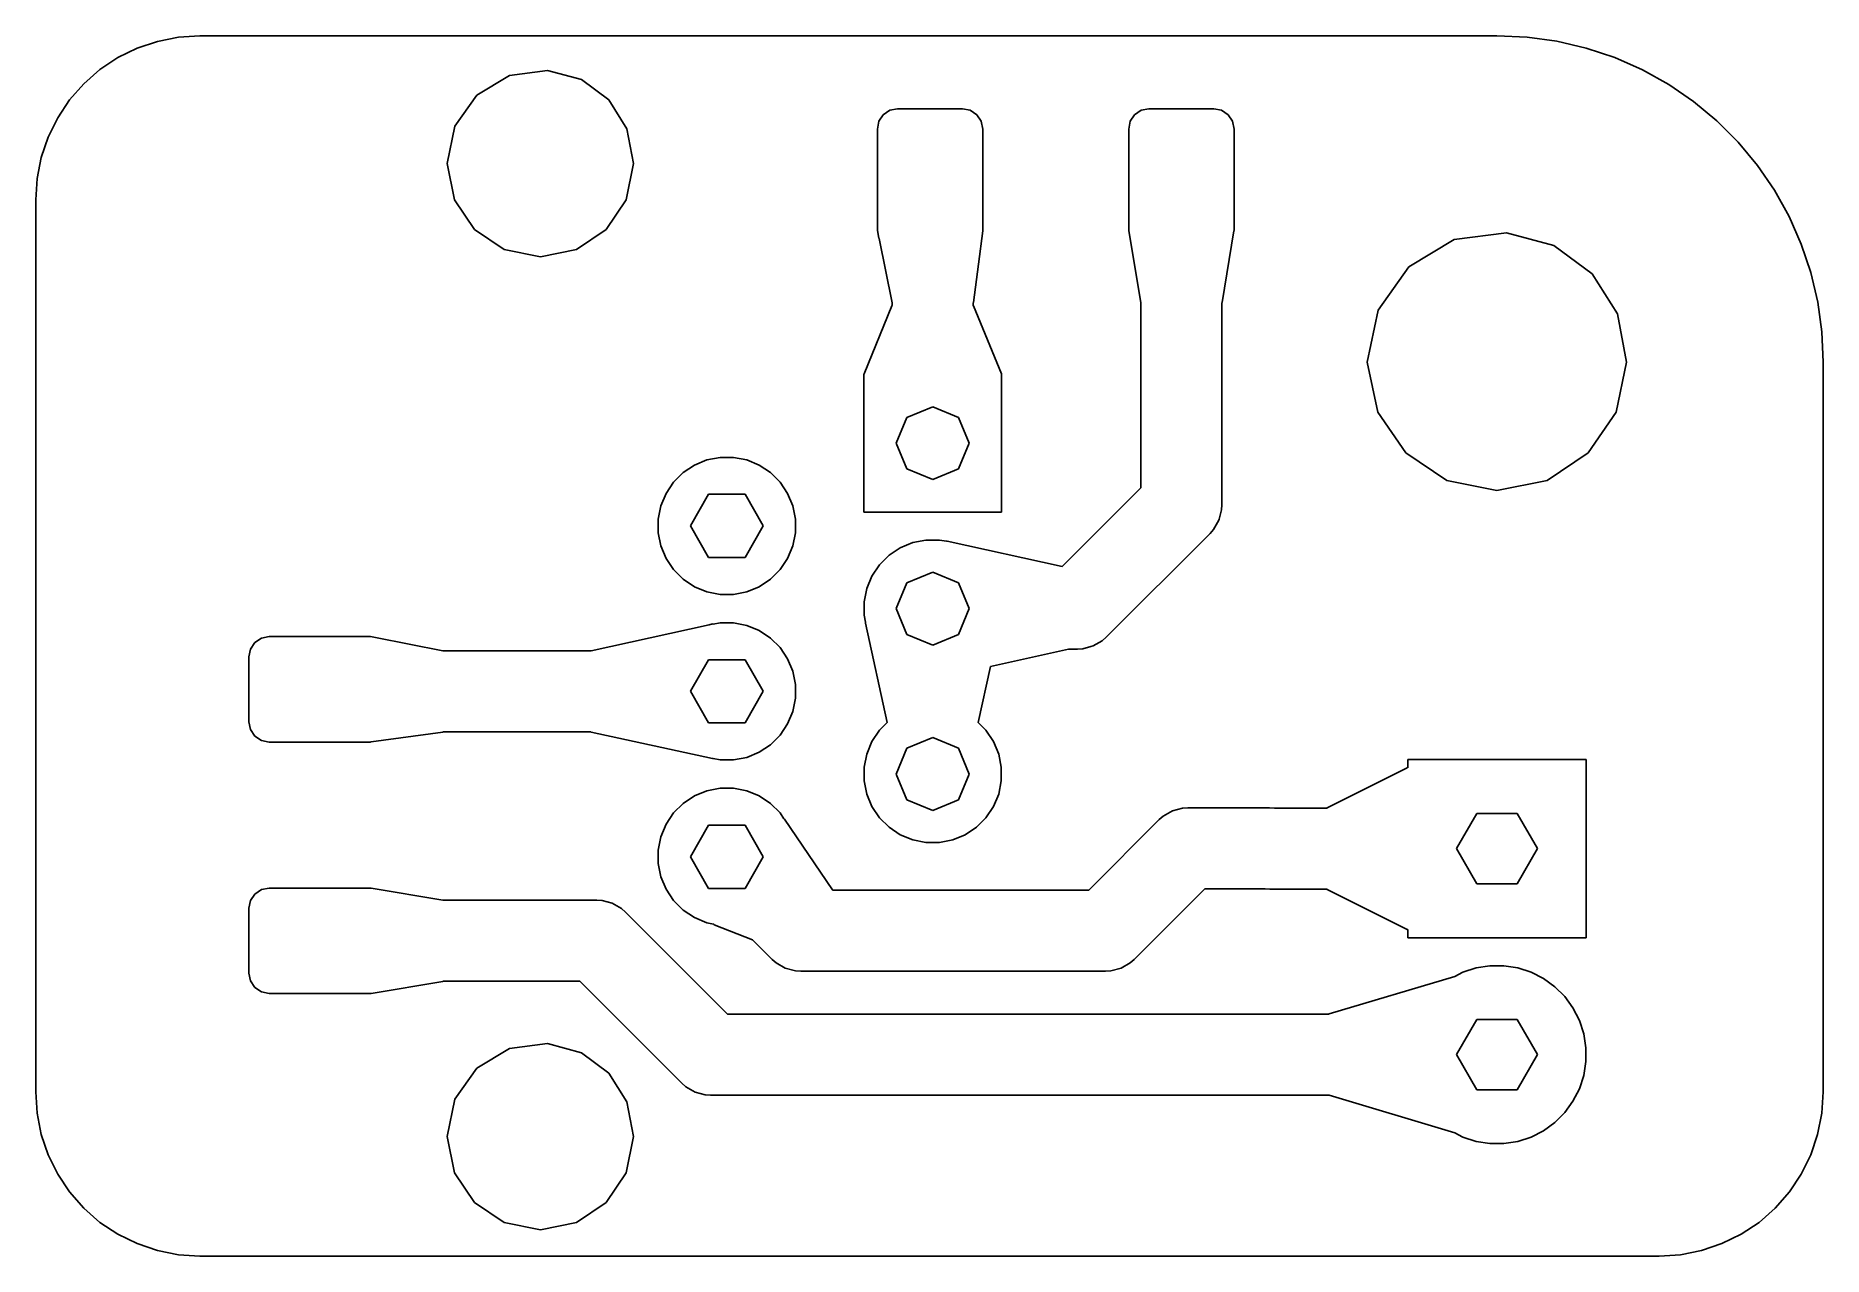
# Model space of a CAD drawing. Extents: x 0.1 to 22.2, y 0.1 to 15.2.
import ezdxf

# ---------------------------------------------------------------- set-up
doc = ezdxf.new("R2010")
doc.units = 0

msp = doc.modelspace()

# ---------------------------------------------------------------- linework, layer by layer
at = {"layer": 'BLACK'}
for p, q in [((1.381805, 15.028403), (1.14421, 14.911987)), ((1.63263, 15.11307), (1.381805, 15.028403)), ((1.892451, 15.165986), (1.63263, 15.11307)), ((2.156769, 15.181861), (1.892451, 15.165986)), ((18.156897, 15.181861), (2.156769, 15.181861)), ((18.528107, 15.165986), (18.156897, 15.181861)), ((18.896406, 15.115715), (18.528107, 15.165986)), ((19.258356, 15.028403), (18.896406, 15.115715)), ((19.61078, 14.911987), (19.258356, 15.028403)), ((1.14421, 14.911987), (0.924077, 14.76382)), ((19.95077, 14.761174), (19.61078, 14.911987)), ((0.724846, 14.589195), (0.550221, 14.390758)), ((0.924077, 14.76382), (0.724846, 14.589195)), ((5.574317, 14.451304), (5.97681, 14.693864)), ((5.97681, 14.693864), (6.442725, 14.755168)), ((6.442725, 14.755168), (6.862246, 14.641575)), ((6.442725, 14.755168), (6.442725, 14.755168)), ((6.862246, 14.641575), (7.199919, 14.390404)), ((20.275677, 14.581258), (19.95077, 14.761174)), ((20.582329, 14.369591), (20.275677, 14.581258)), ((0.550221, 14.390758), (0.403113, 14.171154)), ((5.302456, 14.067993), (5.574317, 14.451304)), ((7.199919, 14.390404), (7.425, 14.034808)), ((20.868343, 14.131467), (20.582329, 14.369591)), ((0.403113, 14.171154), (0.285903, 13.933029)), ((10.532938, 14.128821), (10.513888, 14.030925)), ((10.587177, 14.208196), (10.532938, 14.128821)), ((10.66814, 14.263758), (10.587177, 14.208196)), ((10.763919, 14.282279), (10.66814, 14.263758)), ((11.563753, 14.282279), (10.763919, 14.282279)), ((11.659532, 14.263758), (11.563753, 14.282279)), ((11.740494, 14.208196), (11.659532, 14.263758)), ((11.794734, 14.128821), (11.740494, 14.208196)), ((11.813784, 14.030925), (11.794734, 14.128821)), ((13.632792, 14.128821), (13.613742, 14.030925)), ((13.687032, 14.208196), (13.632792, 14.128821)), ((13.768259, 14.263758), (13.687032, 14.208196)), ((13.863773, 14.282279), (13.768259, 14.263758)), ((14.663872, 14.282279), (13.863773, 14.282279)), ((14.759387, 14.263758), (14.663872, 14.282279)), ((14.840613, 14.208196), (14.759387, 14.263758)), ((14.894853, 14.128821), (14.840613, 14.208196)), ((14.913903, 14.030925), (14.894853, 14.128821)), ((21.131339, 13.86953), (20.868343, 14.131467)), ((0.285903, 13.933029), (0.200707, 13.681676)), ((5.206625, 13.607936), (5.302456, 14.067993)), ((7.425, 14.034808), (7.506741, 13.607936)), ((10.513888, 14.030925), (10.513888, 12.782093)), ((11.813784, 12.782093), (11.813784, 14.030925)), ((13.613742, 14.030925), (13.613742, 12.782093)), ((14.913903, 12.782093), (14.913903, 14.030925)), ((0.200707, 13.681676), (0.149113, 13.422384)), ((21.36867, 13.58378), (21.131339, 13.86953)), ((5.297002, 13.160282), (5.206625, 13.607936)), ((7.506741, 13.607936), (7.416363, 13.160282)), ((21.579013, 13.276864), (21.36867, 13.58378)), ((0.149113, 13.422384), (0.131915, 13.157801)), ((21.759724, 12.951427), (21.579013, 13.276864)), ((0.131915, 13.157801), (0.131915, 2.159086)), ((5.543469, 12.794723), (5.297002, 13.160282)), ((7.416363, 13.160282), (7.169896, 12.794723)), ((5.909029, 12.548256), (5.543469, 12.794723)), ((7.169896, 12.794723), (6.804337, 12.548256)), ((21.910007, 12.61276), (21.759724, 12.951427)), ((10.513888, 12.782093), (10.532938, 12.686844)), ((10.532938, 12.686844), (10.534525, 12.684198)), ((10.534525, 12.684198), (10.533731, 12.681552)), ((10.533731, 12.681552), (10.533996, 12.681552)), ((10.533996, 12.681552), (10.694862, 11.890449)), ((11.760074, 12.366698), (11.81299, 12.776802)), ((11.812726, 12.776802), (11.813784, 12.782093)), ((11.81299, 12.776802), (11.812726, 12.776802)), ((13.613742, 12.782093), (13.6148, 12.776802)), ((13.6148, 12.776802), (13.762173, 11.893095)), ((13.6148, 12.776802), (13.6148, 12.776802)), ((14.765472, 11.893095), (14.912845, 12.776802)), ((14.91258, 12.776802), (14.913903, 12.782093)), ((14.912845, 12.776802), (14.91258, 12.776802)), ((17.068363, 12.330896), (17.628119, 12.668306)), ((17.628119, 12.668306), (18.276097, 12.75373)), ((18.276097, 12.75373), (18.859735, 12.595773)), ((18.276097, 12.75373), (18.276097, 12.75373)), ((18.859735, 12.595773), (19.32955, 12.246428)), ((22.028011, 12.260865), (21.910007, 12.61276)), ((6.356683, 12.457879), (5.909029, 12.548256)), ((6.804337, 12.548256), (6.356683, 12.457879)), ((11.698161, 11.893095), (11.760074, 12.366698)), ((16.690232, 11.797801), (17.068363, 12.330896)), ((19.32955, 12.246428), (19.64277, 11.751796)), ((22.113206, 11.898386), (22.028011, 12.260865)), ((10.693804, 11.850761), (10.349846, 11.014679)), ((10.69645, 11.856053), (10.693804, 11.850761)), ((10.694862, 11.890449), (10.696715, 11.887803)), ((10.696715, 11.856053), (10.69645, 11.856053)), ((10.696715, 11.887803), (10.696715, 11.856053)), ((11.696838, 11.890449), (11.698161, 11.893095)), ((11.696838, 11.853407), (11.696838, 11.890449)), ((11.699749, 11.850761), (11.696838, 11.853407)), ((12.043707, 11.014679), (11.699749, 11.850761)), ((13.762173, 11.893095), (13.763761, 11.890449)), ((13.763761, 11.890449), (13.763761, 9.607097)), ((14.763884, 11.887803), (14.765472, 11.893095)), ((14.763884, 9.398077), (14.763884, 11.887803)), ((16.556823, 11.157977), (16.690232, 11.797801)), ((19.64277, 11.751796), (19.756624, 11.157977)), ((22.164536, 11.530616), (22.113206, 11.898386)), ((22.181733, 11.157554), (22.164536, 11.530616)), ((16.687599, 10.540879), (16.556823, 11.157977)), ((19.756624, 11.157977), (19.625848, 10.540879)), ((22.181733, 2.159086), (22.181733, 11.157554)), ((10.346671, 11.009387), (10.346671, 9.308119)), ((10.349846, 11.009387), (10.346671, 11.009387)), ((10.349846, 11.014679), (10.349846, 11.009387)), ((12.043442, 11.009387), (12.044765, 11.012033)), ((12.046882, 11.009387), (12.043442, 11.009387)), ((12.044765, 11.012033), (12.043707, 11.014679)), ((12.046882, 9.308119), (12.046882, 11.009387)), ((10.878864, 10.47587), (11.196788, 10.607399)), ((11.196788, 10.607399), (11.514713, 10.47587)), ((10.74679, 10.158171), (10.878864, 10.47587)), ((11.514713, 10.47587), (11.646787, 10.158171)), ((17.031621, 10.038051), (16.687599, 10.540879)), ((19.625848, 10.540879), (19.281826, 10.038051)), ((10.878864, 9.840472), (10.74679, 10.158171)), ((10.74679, 10.158171), (10.74679, 10.158171)), ((11.646787, 10.158171), (11.514713, 9.840472)), ((8.409924, 9.951055), (8.256201, 9.887555)), ((8.573436, 9.982805), (8.409924, 9.951055)), ((8.740123, 9.982805), (8.573436, 9.982805)), ((8.903636, 9.951055), (8.740123, 9.982805)), ((9.057358, 9.887555), (8.903636, 9.951055)), ((17.538218, 9.699605), (17.031621, 10.038051)), ((19.281826, 10.038051), (18.775229, 9.699605)), ((8.117559, 9.794951), (7.99982, 9.678535)), ((8.256201, 9.887555), (8.117559, 9.794951)), ((9.196, 9.794951), (9.057358, 9.887555)), ((9.313739, 9.678535), (9.196, 9.794951)), ((11.196788, 9.708943), (10.878864, 9.840472)), ((11.514713, 9.840472), (11.196788, 9.708943)), ((7.907216, 9.538306), (7.843451, 9.384848)), ((7.99982, 9.678535), (7.907216, 9.538306)), ((8.206793, 9.138177), (8.431793, 9.527889)), ((8.431793, 9.527889), (8.881793, 9.527889)), ((8.881793, 9.527889), (9.106793, 9.138177)), ((9.406343, 9.538306), (9.313739, 9.678535)), ((9.470108, 9.384848), (9.406343, 9.538306)), ((13.763761, 9.607097), (12.794593, 8.636078)), ((18.156724, 9.575654), (17.538218, 9.699605)), ((18.775229, 9.699605), (18.156724, 9.575654)), ((7.843451, 9.384848), (7.810908, 9.220806)), ((9.502651, 9.220806), (9.470108, 9.384848)), ((10.346671, 9.308119), (12.046882, 9.308119)), ((14.729489, 9.220806), (14.759651, 9.334577)), ((14.759651, 9.334577), (14.763884, 9.398077)), ((14.759651, 9.334577), (14.759651, 9.334577)), ((7.810908, 9.220806), (7.810908, 9.054119)), ((7.810908, 9.054119), (7.843451, 8.892723)), ((8.431793, 8.748465), (8.206793, 9.138177)), ((8.206793, 9.138177), (8.206793, 9.138177)), ((9.106793, 9.138177), (8.881793, 8.748465)), ((9.470108, 8.892723), (9.502651, 9.054119)), ((9.502651, 9.054119), (9.502651, 9.220806)), ((13.336459, 7.7656), (14.617305, 9.046181)), ((14.617305, 9.046181), (14.660432, 9.093806)), ((14.660432, 9.093806), (14.725784, 9.207577)), ((14.660432, 9.093806), (14.660432, 9.093806)), ((14.725784, 9.207577), (14.729489, 9.220806)), ((7.843451, 8.892723), (7.907216, 8.736619)), ((9.406343, 8.736619), (9.470108, 8.892723)), ((10.796198, 8.868911), (10.657556, 8.776307)), ((10.94992, 8.932411), (10.796198, 8.868911)), ((11.113433, 8.964161), (10.94992, 8.932411)), ((11.28012, 8.964161), (11.113433, 8.964161)), ((11.365051, 8.948286), (11.28012, 8.964161)), ((11.365316, 8.948286), (11.365051, 8.948286)), ((11.374312, 8.948286), (11.365316, 8.948286)), ((12.794593, 8.636078), (11.374312, 8.948286)), ((7.907216, 8.736619), (7.99982, 8.599036)), ((8.881793, 8.748465), (8.431793, 8.748465)), ((9.313739, 8.599036), (9.406343, 8.736619)), ((10.539817, 8.657244), (10.447213, 8.519661)), ((10.657556, 8.776307), (10.539817, 8.657244)), ((7.99982, 8.599036), (8.117559, 8.479974)), ((8.117559, 8.479974), (8.256201, 8.38737)), ((8.256201, 8.38737), (8.409924, 8.32387)), ((8.903636, 8.32387), (9.057358, 8.38737)), ((9.057358, 8.38737), (9.196, 8.479974)), ((9.196, 8.479974), (9.313739, 8.599036)), ((10.447213, 8.519661), (10.383448, 8.366203)), ((10.74679, 8.118183), (10.878864, 8.435882)), ((10.878864, 8.435882), (11.196788, 8.567411)), ((11.196788, 8.567411), (11.514713, 8.435882)), ((11.514713, 8.435882), (11.646787, 8.118183)), ((8.409924, 8.32387), (8.573436, 8.29212)), ((8.573436, 8.29212), (8.740123, 8.29212)), ((8.740123, 8.29212), (8.903636, 8.32387)), ((10.383448, 8.366203), (10.350905, 8.202162)), ((10.350905, 8.202162), (10.350905, 8.035474)), ((8.573436, 7.94287), (8.488505, 7.926995)), ((8.740123, 7.94287), (8.573436, 7.94287)), ((8.903636, 7.91112), (8.740123, 7.94287)), ((10.350905, 8.035474), (10.367838, 7.950808)), ((10.367309, 7.950808), (10.365721, 7.940225)), ((10.365721, 7.940225), (10.635596, 6.712559)), ((10.365721, 7.940225), (10.365721, 7.940225)), ((10.367838, 7.950808), (10.367309, 7.950808)), ((10.878864, 7.800484), (10.74679, 8.118183)), ((10.74679, 8.118183), (10.74679, 8.118183)), ((11.646787, 8.118183), (11.514713, 7.800484)), ((2.916651, 7.755016), (2.835689, 7.699454)), ((3.01243, 7.773537), (2.916651, 7.755016)), ((4.262321, 7.773537), (3.01243, 7.773537)), ((4.323704, 7.760308), (4.262321, 7.773537)), ((4.323704, 7.760308), (4.323704, 7.760308)), ((5.152907, 7.598912), (4.323704, 7.760308)), ((8.437705, 7.919058), (6.982234, 7.598912)), ((8.479244, 7.929641), (8.437705, 7.919058)), ((8.479509, 7.929641), (8.479244, 7.929641)), ((8.48824, 7.926995), (8.479509, 7.929641)), ((8.488505, 7.926995), (8.48824, 7.926995)), ((9.057358, 7.84762), (8.903636, 7.91112)), ((9.196, 7.755016), (9.057358, 7.84762)), ((9.313739, 7.6386), (9.196, 7.755016)), ((11.196788, 7.668955), (10.878864, 7.800484)), ((11.514713, 7.800484), (11.196788, 7.668955)), ((13.174005, 7.657121), (13.287247, 7.720621)), ((13.287247, 7.720621), (13.336459, 7.7656)), ((13.287247, 7.720621), (13.287247, 7.720621)), ((2.78145, 7.617433), (2.7624, 7.522183)), ((2.7624, 7.522183), (2.7624, 6.723143)), ((2.835689, 7.699454), (2.78145, 7.617433)), ((5.156347, 7.598912), (5.152907, 7.598912)), ((6.979323, 7.598912), (5.156347, 7.598912)), ((6.982234, 7.598912), (6.979323, 7.598912)), ((9.406343, 7.498371), (9.313739, 7.6386)), ((9.470108, 7.344913), (9.406343, 7.498371)), ((11.910092, 7.405767), (12.871322, 7.617433)), ((12.871322, 7.617433), (12.874233, 7.617433)), ((12.874233, 7.617433), (12.982712, 7.617433)), ((12.982712, 7.617433), (13.048064, 7.622725)), ((13.048064, 7.622725), (13.147547, 7.649183)), ((13.048064, 7.622725), (13.048064, 7.622725)), ((13.147547, 7.649183), (13.174005, 7.657121)), ((8.206793, 7.098189), (8.431793, 7.487901)), ((8.431793, 7.487901), (8.881793, 7.487901)), ((8.881793, 7.487901), (9.106793, 7.098189)), ((9.502651, 7.180871), (9.470108, 7.344913)), ((11.757957, 6.712559), (11.910092, 7.405767)), ((8.431793, 6.708478), (8.206793, 7.098189)), ((8.206793, 7.098189), (8.206793, 7.098189)), ((9.106793, 7.098189), (8.881793, 6.708478)), ((9.502651, 7.014184), (9.502651, 7.180871)), ((9.406343, 6.696684), (9.470108, 6.850143)), ((9.470108, 6.850143), (9.502651, 7.014184)), ((2.7624, 6.723143), (2.78145, 6.627893)), ((2.78145, 6.627893), (2.835689, 6.545872)), ((8.881793, 6.708478), (8.431793, 6.708478)), ((9.313739, 6.559101), (9.406343, 6.696684)), ((10.539817, 6.61731), (10.447213, 6.479726)), ((10.635596, 6.712559), (10.539817, 6.61731)), ((11.853736, 6.61731), (11.757957, 6.712559)), ((11.94634, 6.479726), (11.853736, 6.61731)), ((2.835689, 6.545872), (2.916651, 6.492956)), ((2.916651, 6.492956), (3.01243, 6.471789)), ((3.01243, 6.471789), (4.262321, 6.471789)), ((4.262321, 6.471789), (4.266289, 6.474435)), ((4.266289, 6.474435), (4.266554, 6.474435)), ((4.266554, 6.474435), (4.268406, 6.474435)), ((4.268406, 6.474435), (5.152378, 6.596143)), ((5.152378, 6.596143), (5.154759, 6.598789)), ((5.154759, 6.598789), (6.97853, 6.598789)), ((6.97853, 6.598789), (6.982234, 6.596143)), ((6.982234, 6.596143), (8.479244, 6.26806)), ((9.057358, 6.347435), (9.196, 6.440039)), ((9.196, 6.440039), (9.313739, 6.559101)), ((10.447213, 6.479726), (10.383448, 6.323622)), ((10.74679, 6.078195), (10.878864, 6.395894)), ((10.878864, 6.395894), (11.196788, 6.527423)), ((11.196788, 6.527423), (11.514713, 6.395894)), ((11.514713, 6.395894), (11.646787, 6.078195)), ((12.010105, 6.323622), (11.94634, 6.479726)), ((8.479244, 6.26806), (8.48824, 6.26806)), ((8.48824, 6.26806), (8.488505, 6.26806)), ((8.488505, 6.26806), (8.573436, 6.252185)), ((8.573436, 6.252185), (8.740123, 6.252185)), ((8.740123, 6.252185), (8.903636, 6.283935)), ((8.903636, 6.283935), (9.057358, 6.347435)), ((10.383448, 6.323622), (10.350905, 6.162227)), ((12.042648, 6.162227), (12.010105, 6.323622)), ((17.056761, 6.257477), (17.056761, 6.154289)), ((19.256768, 6.257477), (17.056761, 6.257477)), ((19.256768, 4.058792), (19.256768, 6.257477)), ((10.350905, 6.162227), (10.350905, 5.995539)), ((10.350905, 5.995539), (10.383448, 5.831498)), ((10.878864, 5.760496), (10.74679, 6.078195)), ((10.74679, 6.078195), (10.74679, 6.078195)), ((11.646787, 6.078195), (11.514713, 5.760496)), ((12.010105, 5.831498), (12.042648, 5.995539)), ((12.042648, 5.995539), (12.042648, 6.162227)), ((17.049617, 6.154289), (16.063252, 5.662165)), ((17.054379, 6.156935), (17.049617, 6.154289)), ((17.056761, 6.154289), (17.054379, 6.156935)), ((8.256201, 5.807686), (8.117559, 5.715081)), ((8.409924, 5.871185), (8.256201, 5.807686)), ((8.573436, 5.902935), (8.409924, 5.871185)), ((8.740123, 5.902935), (8.573436, 5.902935)), ((8.903636, 5.871185), (8.740123, 5.902935)), ((9.057358, 5.807686), (8.903636, 5.871185)), ((9.196, 5.715081), (9.057358, 5.807686)), ((10.383448, 5.831498), (10.447213, 5.67804)), ((11.196788, 5.628967), (10.878864, 5.760496)), ((11.514713, 5.760496), (11.196788, 5.628967)), ((11.94634, 5.67804), (12.010105, 5.831498)), ((7.99982, 5.598665), (7.907216, 5.458436)), ((8.117559, 5.715081), (7.99982, 5.598665)), ((9.313739, 5.598665), (9.196, 5.715081)), ((9.361893, 5.524582), (9.313739, 5.598665)), ((9.362687, 5.524582), (9.361893, 5.524582)), ((9.370095, 5.521936), (9.362687, 5.524582)), ((9.960645, 4.648812), (9.370095, 5.521936)), ((10.447213, 5.67804), (10.539817, 5.537811)), ((10.539817, 5.537811), (10.657556, 5.421394)), ((11.735997, 5.421394), (11.853736, 5.537811)), ((11.853736, 5.537811), (11.94634, 5.67804)), ((13.991302, 5.516644), (13.121618, 4.646166)), ((14.040514, 5.558978), (13.991302, 5.516644)), ((14.153491, 5.625123), (14.040514, 5.558978)), ((14.040514, 5.558978), (14.040514, 5.558978)), ((14.279433, 5.656873), (14.153491, 5.625123)), ((14.344785, 5.662165), (14.279433, 5.656873)), ((14.279433, 5.656873), (14.279433, 5.656873)), ((15.352846, 5.662165), (14.344785, 5.662165)), ((15.4137, 5.656873), (15.352846, 5.662165)), ((16.060341, 5.656873), (15.4137, 5.656873)), ((16.063252, 5.662165), (16.060341, 5.656873)), ((17.656779, 5.158187), (17.906779, 5.5912)), ((17.906779, 5.5912), (18.406779, 5.5912)), ((18.406779, 5.5912), (18.656779, 5.158187)), ((7.843451, 5.304978), (7.810908, 5.140936)), ((7.907216, 5.458436), (7.843451, 5.304978)), ((8.206793, 5.058175), (8.431793, 5.447886)), ((8.431793, 5.447886), (8.881793, 5.447886)), ((8.881793, 5.447886), (9.106793, 5.058175)), ((10.657556, 5.421394), (10.796198, 5.32879)), ((10.796198, 5.32879), (10.94992, 5.26529)), ((11.443632, 5.26529), (11.597355, 5.32879)), ((11.597355, 5.32879), (11.735997, 5.421394)), ((7.810908, 5.140936), (7.810908, 4.974249)), ((10.94992, 5.26529), (11.113433, 5.23354)), ((11.113433, 5.23354), (11.28012, 5.23354)), ((11.28012, 5.23354), (11.443632, 5.26529)), ((17.906779, 4.725175), (17.656779, 5.158187)), ((17.656779, 5.158187), (17.656779, 5.158187)), ((18.656779, 5.158187), (18.406779, 4.725175)), ((7.810908, 4.974249), (7.843451, 4.810208)), ((8.431793, 4.668463), (8.206793, 5.058175)), ((8.206793, 5.058175), (8.206793, 5.058175)), ((9.106793, 5.058175), (8.881793, 4.668463)), ((2.916651, 4.654104), (2.835689, 4.598541)), ((3.01243, 4.672624), (2.916651, 4.654104)), ((4.262321, 4.672624), (3.01243, 4.672624)), ((4.268141, 4.672624), (4.262321, 4.672624)), ((4.268406, 4.672624), (4.268141, 4.672624)), ((5.152642, 4.524458), (4.268406, 4.672624)), ((7.843451, 4.810208), (7.907216, 4.656749)), ((7.907216, 4.656749), (7.99982, 4.519166)), ((8.881793, 4.668463), (8.431793, 4.668463)), ((9.961703, 4.646166), (9.960645, 4.648812)), ((13.121618, 4.646166), (9.961703, 4.646166)), ((13.682269, 3.791563), (14.551953, 4.662041)), ((14.551953, 4.662041), (15.295696, 4.662041)), ((15.295696, 4.662041), (15.356815, 4.659395)), ((15.356815, 4.659395), (16.059812, 4.659395)), ((16.059812, 4.659395), (16.060341, 4.656749)), ((16.060341, 4.656749), (16.063252, 4.654104)), ((16.063252, 4.654104), (17.049617, 4.161979)), ((18.406779, 4.725175), (17.906779, 4.725175)), ((2.78145, 4.519166), (2.7624, 4.423916)), ((2.7624, 4.423916), (2.7624, 3.62223)), ((2.835689, 4.598541), (2.78145, 4.519166)), ((5.155817, 4.521812), (5.152642, 4.524458)), ((7.051819, 4.521812), (5.155817, 4.521812)), ((7.117171, 4.519166), (7.051819, 4.521812)), ((7.117171, 4.519166), (7.117171, 4.519166)), ((7.243377, 4.484771), (7.117171, 4.519166)), ((7.356354, 4.418625), (7.243377, 4.484771)), ((7.356354, 4.418625), (7.356354, 4.418625)), ((7.405567, 4.376292), (7.356354, 4.418625)), ((7.99982, 4.519166), (8.117559, 4.400104)), ((8.663923, 3.116876), (7.405567, 4.376292)), ((8.117559, 4.400104), (8.256201, 4.3075)), ((8.256201, 4.3075), (8.409924, 4.244)), ((8.409924, 4.244), (8.494061, 4.228125)), ((8.494061, 4.228125), (8.49459, 4.225479)), ((8.49459, 4.225479), (8.500146, 4.220188)), ((8.500146, 4.220188), (8.972692, 4.034979)), ((8.972692, 4.034979), (9.215314, 3.791563)), ((17.049617, 4.161979), (17.056761, 4.161979)), ((17.056761, 4.161979), (17.056761, 4.058792)), ((17.056761, 4.058792), (19.256768, 4.058792)), ((9.215314, 3.791563), (9.264527, 3.74923)), ((9.264527, 3.74923), (9.377504, 3.683084)), ((9.264527, 3.74923), (9.264527, 3.74923)), ((13.52008, 3.683084), (13.633057, 3.74923)), ((13.633057, 3.74923), (13.682269, 3.791563)), ((13.633057, 3.74923), (13.633057, 3.74923)), ((2.7624, 3.62223), (2.78145, 3.52698)), ((9.377504, 3.683084), (9.503445, 3.651334)), ((9.503445, 3.651334), (9.568797, 3.646042)), ((9.503445, 3.651334), (9.503445, 3.651334)), ((9.568797, 3.646042), (13.328786, 3.646042)), ((13.328786, 3.646042), (13.394138, 3.651334)), ((13.394138, 3.651334), (13.52008, 3.683084)), ((13.394138, 3.651334), (13.394138, 3.651334)), ((17.635933, 3.582543), (16.08627, 3.119522)), ((17.735945, 3.635459), (17.635933, 3.582543)), ((17.899987, 3.688376), (17.735945, 3.635459)), ((18.070378, 3.714834), (17.899987, 3.688376)), ((18.243151, 3.714834), (18.070378, 3.714834)), ((18.413542, 3.688376), (18.243151, 3.714834)), ((18.577848, 3.635459), (18.413542, 3.688376)), ((18.731571, 3.556084), (18.577848, 3.635459)), ((18.871271, 3.455543), (18.731571, 3.556084)), ((2.78145, 3.52698), (2.835689, 3.447605)), ((2.835689, 3.447605), (2.916651, 3.392043)), ((2.916651, 3.392043), (3.01243, 3.373522)), ((3.01243, 3.373522), (4.262321, 3.373522)), ((4.262321, 3.373522), (4.267083, 3.373522)), ((4.267083, 3.373522), (4.268406, 3.373522)), ((4.268406, 3.373522), (5.152642, 3.521688)), ((5.152642, 3.521688), (5.155288, 3.524334)), ((5.155288, 3.524334), (6.844915, 3.524334)), ((6.844915, 3.524334), (8.103272, 2.264919)), ((18.993244, 3.333834), (18.871271, 3.455543)), ((19.094579, 3.193606), (18.993244, 3.333834)), ((16.083095, 3.116876), (8.663923, 3.116876)), ((16.08627, 3.119522), (16.083095, 3.116876)), ((19.17316, 3.040147), (19.094579, 3.193606)), ((17.656779, 2.61819), (17.906779, 3.051203)), ((17.906779, 3.051203), (18.406779, 3.051203)), ((18.406779, 3.051203), (18.656779, 2.61819)), ((19.226341, 2.876106), (19.17316, 3.040147)), ((19.253329, 2.704127), (19.226341, 2.876106)), ((5.574511, 2.45119), (5.976934, 2.693613)), ((5.976934, 2.693613), (6.442725, 2.754874)), ((6.442725, 2.754874), (6.862121, 2.641341)), ((6.442725, 2.754874), (6.442725, 2.754874)), ((19.253329, 2.532148), (19.253329, 2.704127)), ((5.302615, 2.068062), (5.574511, 2.45119)), ((6.862121, 2.641341), (7.199739, 2.390304)), ((17.906779, 2.185178), (17.656779, 2.61819)), ((17.656779, 2.61819), (17.656779, 2.61819)), ((18.656779, 2.61819), (18.406779, 2.185178)), ((19.226341, 2.360169), (19.253329, 2.532148)), ((7.199739, 2.390304), (7.424854, 2.034876)), ((8.103272, 2.264919), (8.152484, 2.222586)), ((8.152484, 2.222586), (8.265461, 2.15644)), ((8.152484, 2.222586), (8.152484, 2.222586)), ((19.17316, 2.196128), (19.226341, 2.360169)), ((0.131915, 2.159086), (0.149113, 1.894503)), ((5.206625, 1.608171), (5.302615, 2.068062)), ((7.424854, 2.034876), (7.506741, 1.608171)), ((8.265461, 2.15644), (8.391403, 2.122044)), ((8.391403, 2.122044), (8.391667, 2.122044)), ((8.391667, 2.122044), (8.456755, 2.119399)), ((8.456755, 2.119399), (16.082037, 2.119399)), ((16.082037, 2.119399), (16.08627, 2.116753)), ((16.08627, 2.116753), (17.635933, 1.653732)), ((18.406779, 2.185178), (17.906779, 2.185178)), ((18.993244, 1.905086), (19.094579, 2.042669)), ((19.094579, 2.042669), (19.17316, 2.196128)), ((22.164536, 1.894503), (22.181733, 2.159086)), ((0.149113, 1.894503), (0.200707, 1.635212)), ((18.731571, 1.680191), (18.871271, 1.780732)), ((18.871271, 1.780732), (18.993244, 1.905086)), ((22.112677, 1.635212), (22.164536, 1.894503)), ((0.200707, 1.635212), (0.285903, 1.383858)), ((5.297002, 1.160517), (5.206625, 1.608171)), ((7.506741, 1.608171), (7.416363, 1.160517)), ((17.635933, 1.653732), (17.735945, 1.600816)), ((17.735945, 1.600816), (17.899987, 1.547899)), ((17.899987, 1.547899), (18.070378, 1.521441)), ((18.243151, 1.521441), (18.413542, 1.547899)), ((18.413542, 1.547899), (18.577848, 1.600816)), ((18.577848, 1.600816), (18.731571, 1.680191)), ((22.027746, 1.383858), (22.112677, 1.635212)), ((0.285903, 1.383858), (0.403113, 1.145733)), ((18.070378, 1.521441), (18.243151, 1.521441)), ((21.910536, 1.145733), (22.027746, 1.383858)), ((0.403113, 1.145733), (0.550221, 0.926129)), ((5.543469, 0.794958), (5.297002, 1.160517)), ((7.416363, 1.160517), (7.169896, 0.794958)), ((21.763428, 0.926129), (21.910536, 1.145733)), ((0.550221, 0.926129), (0.724846, 0.725046)), ((21.588538, 0.725046), (21.763428, 0.926129)), ((0.724846, 0.725046), (0.924077, 0.550421)), ((5.909029, 0.548491), (5.543469, 0.794958)), ((7.169896, 0.794958), (6.804337, 0.548491)), ((21.389572, 0.550421), (21.588538, 0.725046)), ((0.924077, 0.550421), (1.14421, 0.404901)), ((6.356683, 0.458114), (5.909029, 0.548491)), ((6.804337, 0.548491), (6.356683, 0.458114)), ((21.169174, 0.404901), (21.389572, 0.550421)), ((1.14421, 0.404901), (1.381805, 0.288484)), ((1.381805, 0.288484), (1.63263, 0.201172)), ((20.680754, 0.201172), (20.931579, 0.288484)), ((20.931579, 0.288484), (21.169174, 0.404901)), ((1.63263, 0.201172), (1.892451, 0.150901)), ((1.892451, 0.150901), (2.156769, 0.13238)), ((2.156769, 0.13238), (20.15688, 0.13238)), ((20.15688, 0.13238), (20.421198, 0.150901)), ((20.421198, 0.150901), (20.680754, 0.201172))]:
    msp.add_line(p, q, dxfattribs=at)

doc.saveas('drawing.dxf')
